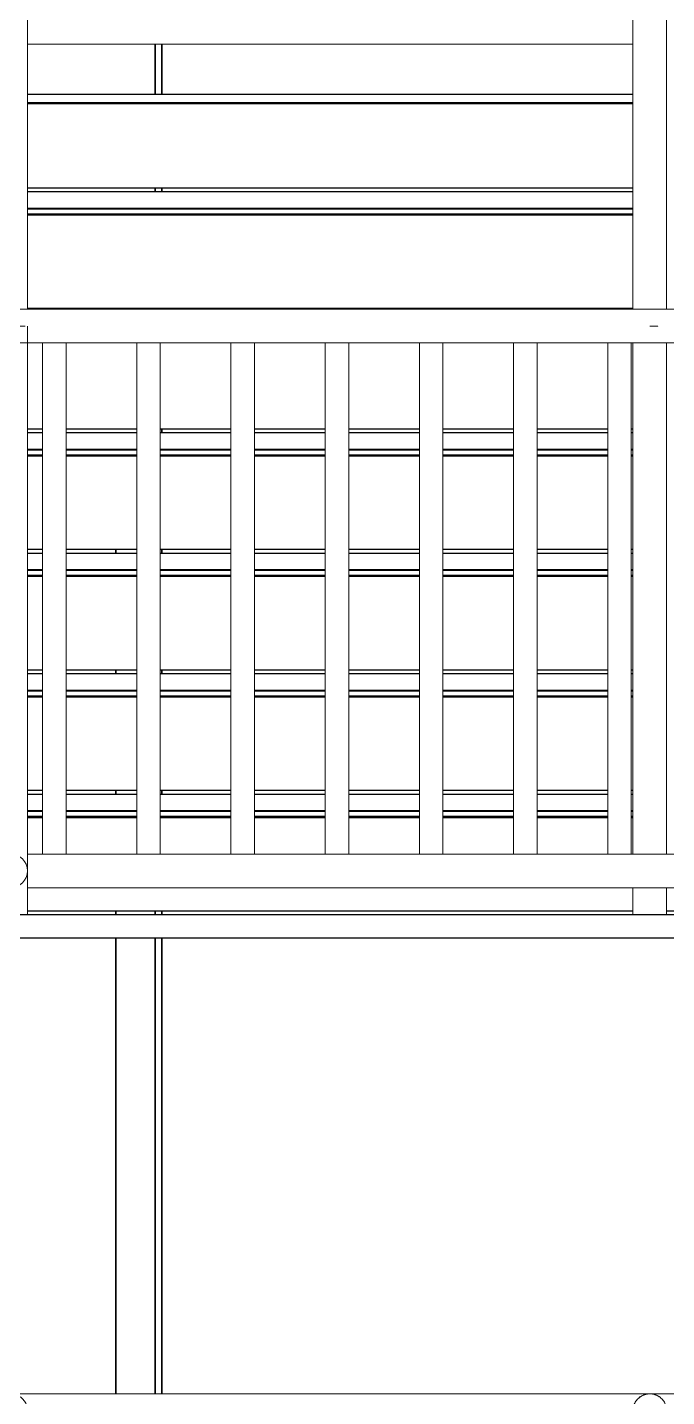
# Model space of a CAD drawing. Header units: millimetres. Extents: x -187664 to 435448, y -313239 to 299894.
# Drawn here: x 6249 to 7199, y -299043 to -297007 of the extents above; entities that cross this region are included whole.
import ezdxf

# ---------------------------------------------------------------- set-up
doc = ezdxf.new("R2010")
doc.units = ezdxf.units.MM
for name, color, linetype, lineweight in [('A-FLOR-E', 7, 'Continuous', 35), ('A-FLOR-HRAL', 7, 'Continuous', 25), ('E-LITE-EQPM', 7, 'Continuous', 35), ('I-WALL-E', 7, 'Continuous', 35), ('S-STRS-E', 7, 'Continuous', 25), ('WALL-E', 7, 'Continuous', 35)]:
    doc.layers.add(name, color=color, linetype=linetype, lineweight=lineweight)

# ---------------------------------------------------------------- blocks, each defined once
blk = doc.blocks.new('Railing - Post_50mm-18334296-2140-01 ENTRANCE 1 ELEVATION 2')
at = {"layer": 'A-FLOR-HRAL', "color": 7, "lineweight": 9}
for p, q in [((-17522, 113792.4), (-17522, 113638.3)), ((-17472, 113638.3), (-17472, 113792.4)), ((-17472, 112738.3), (-17522, 112738.3)), ((-17522, 112738.3), (-17472, 112738.3))]:
    blk.add_line(p, q, dxfattribs=at)
blk = doc.blocks.new('Railing - Post_50mm-14343219-2140-01 ENTRANCE 1 ELEVATION 2')
at = {"layer": 'A-FLOR-HRAL', "color": 7, "lineweight": 9}
for p, q in [((-17497, 113613.3), (-17497, 113613.3)), ((-17497, 113613.3), (-17485.3, 113613.3)), ((-17485.3, 113613.3), (-17497, 113613.3)), ((-17484.5, 113613.3), (-17484.5, 113613.3)), ((-17522, 113588.3), (-17522, 112828.3)), ((-17472, 112828.3), (-17472, 113588.3)), ((-17522, 112778.3), (-17522, 112738.3)), ((-17472, 112738.3), (-17472, 112778.3)), ((-17497, 112738.3), (-17497, 112738.3)), ((-17497, 112738.3), (-17497, 112738.3))]:
    blk.add_line(p, q, dxfattribs=at)
blk = doc.blocks.new('Railing - Post_50mm-18334294-2140-01 ENTRANCE 1 ELEVATION 2')
at = {"layer": 'A-FLOR-HRAL', "color": 7, "lineweight": 9}
for p, q in [((-17522, 114851.5), (-17522, 113813.3)), ((-17472, 113813.3), (-17472, 114851.5))]:
    blk.add_line(p, q, dxfattribs=at)
blk = doc.blocks.new('Railing - Railing-8634568-2140-01 ENTRANCE 1 ELEVATION 2')
at = {"layer": 'A-FLOR-HRAL', "color": 7, "lineweight": 9}
for p, q in [((-17522, 114052.8), (-17522, 113638.3)), ((-17472, 113638.3), (-17472, 114052.8))]:
    blk.add_line(p, q, dxfattribs=at)
at = {"color": 7}
for name in ['Railing - Post_50mm-18334294-2140-01 ENTRANCE 1 ELEVATION 2', 'Railing - Post_50mm-18334296-2140-01 ENTRANCE 1 ELEVATION 2', 'Railing - Post_50mm-14343219-2140-01 ENTRANCE 1 ELEVATION 2']:
    blk.add_blockref(name, (0, 0), dxfattribs=at)
blk = doc.blocks.new('Top Rail Type - Top Rail_Internal_-8634572-2140-01 ENTRANCE 1 ELEVATION 2')
at = {"layer": 'A-FLOR-HRAL', "color": 7, "lineweight": 9}
for p, q in [((-17522, 114867.5), (-17522, 113796.4)), ((-17522, 113796.4), (-17522, 113638.3)), ((-17272, 112025.7), (-17497, 112025.7))]:
    blk.add_line(p, q, dxfattribs=at)
for points, knots in [([(-17472, 112000.7), (-17472, 112002.8), (-17472.6, 112007.2), (-17475.1, 112013.3), (-17479.1, 112018.5), (-17484.4, 112022.6), (-17490.5, 112025.1), (-17499.2, 112026.2), (-17507.9, 112023.9), (-17514.9, 112018.5), (-17518.9, 112013.3), (-17521.4, 112007.2), (-17522, 112002.8), (-17522, 112000.7)], [0, 0, 0, 0, 0.083333, 0.166667, 0.25, 0.333333, 0.416667, 0.5, 0.666667, 0.75, 0.833333, 0.916667, 1, 1, 1, 1]), ([(-17514.7, 112018.3), (-17513.9, 112019.1), (-17512.7, 112020.2), (-17510.9, 112021.5), (-17509.5, 112022.3), (-17508.1, 112023.1), (-17506.6, 112023.8), (-17505.1, 112024.3), (-17503.5, 112024.8), (-17501.9, 112025.2), (-17500.3, 112025.5), (-17498.7, 112025.6), (-17497, 112025.7), (-17495.4, 112025.6), (-17493.8, 112025.5), (-17492.1, 112025.2), (-17490.5, 112024.8), (-17489, 112024.3), (-17487.4, 112023.8), (-17486, 112023.1), (-17484.5, 112022.3), (-17483.1, 112021.5), (-17481.3, 112020.2), (-17480.1, 112019.1), (-17479.3, 112018.3)], [-0.75, -0.75, -0.75, -0.75, -0.7083333, -0.6875, -0.6666667, -0.6458333, -0.625, -0.6041667, -0.5833333, -0.5625, -0.5416667, -0.5208333, -0.5, -0.4791667, -0.4583333, -0.4375, -0.4166667, -0.3958333, -0.375, -0.3541667, -0.3333333, -0.3125, -0.2916667, -0.25, -0.25, -0.25, -0.25])]:
    blk.add_open_spline(points, degree=3, knots=knots, dxfattribs=at)
blk = doc.blocks.new('Railing - Post_50mm-V472-2140-01 ENTRANCE 1 ELEVATION 2')
at = {"layer": 'A-FLOR-HRAL', "color": 7, "lineweight": 9}
for p, q in [((-17522, 114820.1), (-17522, 113957.5)), ((-17472, 113957.5), (-17472, 114820.1))]:
    blk.add_line(p, q, dxfattribs=at)
blk = doc.blocks.new('Railing - Railing-8671152-2140-01 ENTRANCE 1 ELEVATION 2')
at = {"color": 7}
blk.add_blockref('Railing - Post_50mm-V472-2140-01 ENTRANCE 1 ELEVATION 2', (0, 0), dxfattribs=at)
blk.add_blockref('Railing - Post_50mm-V472-2140-01 ENTRANCE 1 ELEVATION 2', (0, 0), dxfattribs=at)
blk = doc.blocks.new('Top Rail Type - Top Rail_Internal_-14945782-2140-01 ENTRANCE 1 ELEVATION 2')
at = {"layer": 'A-FLOR-HRAL', "color": 7, "lineweight": 9}
blk.add_line((-17497, 112025.7), (-18447, 112025.7), dxfattribs=at)
blk.add_open_spline([(-18422, 112000.7), (-18422, 112002.8), (-18422.6, 112007.2), (-18425.1, 112013.3), (-18429.1, 112018.5), (-18434.4, 112022.6), (-18440.5, 112025.1), (-18449.2, 112026.2), (-18457.9, 112023.9), (-18464.9, 112018.5), (-18468.9, 112013.3), (-18471.4, 112007.2), (-18472, 112002.8), (-18472, 112000.7)], degree=3, knots=[0, 0, 0, 0, 0.083333, 0.166667, 0.25, 0.333333, 0.416667, 0.5, 0.666667, 0.75, 0.833333, 0.916667, 1, 1, 1, 1], dxfattribs=at)
blk = doc.blocks.new('Railing - 35mm-V465-2140-01 ENTRANCE 1 ELEVATION 2')
at = {"layer": 'A-FLOR-HRAL', "color": 7, "lineweight": 9}
for p, q in [((-17374.5, 111975.7), (-17374.5, 111215.7)), ((-17357, 111975.7), (-17374.5, 111975.7)), ((-17339.5, 111975.7), (-17357, 111975.7)), ((-17339.5, 111215.7), (-17339.5, 111975.7)), ((-17374.5, 111215.7), (-17357, 111215.7)), ((-17357, 111215.7), (-17339.5, 111215.7))]:
    blk.add_line(p, q, dxfattribs=at)
blk = doc.blocks.new('Railing - Post_50mm-V554-2140-01 ENTRANCE 1 ELEVATION 2')
at = {"layer": 'A-FLOR-HRAL', "color": 7, "lineweight": 9}
for p, q in [((-18472, 113813.3), (-18472, 114867.5)), ((-18422, 114867.5), (-18422, 113813.3))]:
    blk.add_line(p, q, dxfattribs=at)
blk = doc.blocks.new('Railing - Post_50mm-V538-2140-01 ENTRANCE 1 ELEVATION 2')
at = {"layer": 'A-FLOR-HRAL', "color": 7, "lineweight": 9}
for p, q in [((-18472, 107162.8), (-18472, 107342)), ((-18422, 107342), (-18422, 107187.8)), ((-18472, 106287.8), (-18422, 106287.8)), ((-18422, 106287.8), (-18472, 106287.8))]:
    blk.add_line(p, q, dxfattribs=at)
blk = doc.blocks.new('Railing - Post_50mm-V539-2140-01 ENTRANCE 1 ELEVATION 2')
at = {"layer": 'A-FLOR-HRAL', "color": 7, "lineweight": 9}
for p, q in [((-18472, 106287.8), (-18472, 107162.8)), ((-18447, 107162.8), (-18447, 107162.8)), ((-18447, 107162.8), (-18425.5, 107162.8)), ((-18425.5, 107162.8), (-18447, 107162.8)), ((-18425.4, 107162.8), (-18425.4, 107162.8)), ((-18422, 107162.8), (-18422, 106287.8)), ((-18447, 106287.8), (-18447, 106287.8)), ((-18447, 106287.8), (-18447, 106287.8))]:
    blk.add_line(p, q, dxfattribs=at)
blk = doc.blocks.new('Railing - Railing-14946120-2140-01 ENTRANCE 1 ELEVATION 2')
at = {"layer": 'A-FLOR-HRAL', "color": 7, "lineweight": 9}
for p, q in [((-18422, 113638.3), (-18422, 114052.8)), ((-18422, 114032.5), (-17522, 114032.5)), ((-16422, 112828.3), (-18422, 112828.3)), ((-18422, 112803.3), (-18422, 112828.3)), ((-18422, 112778.3), (-18422, 112803.3)), ((-18422, 112778.3), (-16422, 112778.3))]:
    blk.add_line(p, q, dxfattribs=at)
for start, end in [(0, 180), (180, 0)]:
    blk.add_arc((-18447, 112803.3), 25, start, end, dxfattribs=at)
at = {"color": 7}
for name, p in [('Railing - Post_50mm-V554-2140-01 ENTRANCE 1 ELEVATION 2', (0, 0)), ('Railing - Post_50mm-V538-2140-01 ENTRANCE 1 ELEVATION 2', (0, 6450.4)), ('Railing - Post_50mm-V539-2140-01 ENTRANCE 1 ELEVATION 2', (0, 6450.4))]:
    blk.add_blockref(name, p, dxfattribs=at)
at = {"color": 7, "extrusion": (0, 0, -1), "zscale": -1}
for p in [(35739, 1612.6), (35599, 1612.6), (35459, 1612.6), (35319, 1612.6), (35179, 1612.6), (35039, 1612.6), (34899, 1612.6)]:
    blk.add_blockref('Railing - 35mm-V465-2140-01 ENTRANCE 1 ELEVATION 2', p, dxfattribs=at)
blk = doc.blocks.new('Top Rail Type - Top Rail_Internal_-14946124-2140-01 ENTRANCE 1 ELEVATION 2')
at = {"layer": 'A-FLOR-HRAL', "color": 7, "lineweight": 9}
for p, q in [((-18422, 113796.4), (-18422, 114867.5)), ((-18422, 113638.3), (-18422, 113796.4)), ((-16422, 113638.3), (-18447, 113638.3)), ((-18447, 113588.3), (-16422, 113588.3))]:
    blk.add_line(p, q, dxfattribs=at)
blk = doc.blocks.new('ACM_L14 - LED Street Light Luminaire with Wide Light - PRA4-CB-8-V575-2140-01 ENTRANCE 1 ELEVATION 2')
at = {"layer": 'E-LITE-EQPM', "color": 7}
for p, q in [((-18290.8, 113281.5), (-18290.8, 113275.8)), ((-18290.8, 113102.4), (-18290.8, 113096.6)), ((-18290.8, 112923.2), (-18290.8, 112917.4)), ((-18290.8, 112744), (-18290.8, 112738.3)), ((-18290.8, 112703.3), (-18290.8, 112025.7))]:
    blk.add_line(p, q, dxfattribs=at)

msp = doc.modelspace()

# ---------------------------------------------------------------- linework, layer by layer
at = {"layer": 'A-FLOR-E', "color": 7}
for p, q in [((6249.152, -297119.59), (7149.152, -297119.59)), ((7149.152, -297120.59), (6249.152, -297120.59))]:
    msp.add_line(p, q, dxfattribs=at)
at = {"layer": 'I-WALL-E', "color": 7}
for p, q in [((6449.152, -297032.198), (6449.152, -297107.198)), ((6449.152, -297107.198), (6449.152, -297032.198)), ((6449.152, -297245.638), (6449.152, -297251.377)), ((6449.152, -297251.377), (6449.152, -297245.638)), ((6449.152, -297424.817), (6449.152, -297426.544)), ((6449.152, -297426.544), (6449.152, -297424.817)), ((6449.152, -297603.996), (6449.152, -297609.735)), ((6449.152, -297609.735), (6449.152, -297603.996)), ((6449.152, -297783.175), (6449.152, -297788.913)), ((6449.152, -297788.913), (6449.152, -297783.175)), ((6449.152, -297962.353), (6449.152, -297968.092)), ((6449.152, -297968.092), (6449.152, -297962.353)), ((6449.152, -298141.532), (6449.152, -298147.271)), ((6449.152, -298147.271), (6449.152, -298141.532)), ((6449.152, -298320.711), (6449.152, -298326.45)), ((6449.152, -298326.45), (6449.152, -298320.711)), ((6449.152, -298361.45), (6449.152, -299039.058)), ((6449.152, -299039.058), (6449.152, -298361.45))]:
    msp.add_line(p, q, dxfattribs=at)
at = {"layer": 'S-STRS-E', "color": 7}
for p, q in [((7149.152, -297107.198), (6249.152, -297107.198)), ((6249.152, -297245.638), (7149.152, -297245.638)), ((6249.152, -297251.377), (7149.152, -297251.377)), ((6249.152, -297251.377), (7149.152, -297251.377)), ((6249.152, -297251.377), (7149.152, -297251.377)), ((6249.152, -297251.377), (7149.152, -297251.377)), ((6249.152, -297251.377), (7149.152, -297251.377)), ((6249.152, -297251.377), (7149.152, -297251.377)), ((6249.152, -297251.377), (7149.152, -297251.377)), ((7149.152, -297276.377), (6249.152, -297276.377)), ((6249.152, -297276.877), (7149.152, -297276.877)), ((6249.152, -297276.877), (7149.152, -297276.877)), ((6249.152, -297284.377), (7149.152, -297284.377)), ((7149.152, -297286.377), (6249.152, -297286.377)), ((7149.152, -297286.377), (6249.152, -297286.377)), ((6249.152, -297424.817), (7149.152, -297424.817)), ((6249.152, -297603.996), (6271.652, -297603.996)), ((6249.152, -297609.735), (6271.652, -297609.735)), ((6249.152, -297609.735), (6271.652, -297609.735)), ((6249.152, -297609.735), (6271.652, -297609.735)), ((6249.152, -297609.735), (6271.652, -297609.735)), ((6249.152, -297609.735), (6271.652, -297609.735)), ((6249.152, -297609.735), (6271.652, -297609.735)), ((6249.152, -297609.735), (6271.652, -297609.735)), ((6306.447, -297609.735), (6411.652, -297609.735)), ((6306.447, -297609.735), (6411.652, -297609.735)), ((6306.447, -297609.735), (6411.652, -297609.735)), ((6306.447, -297609.735), (6411.652, -297609.735)), ((6306.447, -297609.735), (6411.652, -297609.735)), ((6306.447, -297609.735), (6411.652, -297609.735)), ((6306.447, -297609.735), (6411.652, -297609.735)), ((6306.456, -297603.996), (6411.652, -297603.996)), ((6446.447, -297609.735), (6551.652, -297609.735)), ((6446.447, -297609.735), (6551.652, -297609.735)), ((6446.447, -297609.735), (6551.652, -297609.735)), ((6446.447, -297609.735), (6551.652, -297609.735)), ((6446.447, -297609.735), (6551.652, -297609.735)), ((6446.447, -297609.735), (6551.652, -297609.735)), ((6446.447, -297609.735), (6551.652, -297609.735)), ((6446.456, -297603.996), (6551.652, -297603.996)), ((6586.447, -297609.735), (6691.652, -297609.735)), ((6586.447, -297609.735), (6691.652, -297609.735)), ((6586.447, -297609.735), (6691.652, -297609.735)), ((6586.447, -297609.735), (6691.652, -297609.735)), ((6586.447, -297609.735), (6691.652, -297609.735)), ((6586.447, -297609.735), (6691.652, -297609.735)), ((6586.447, -297609.735), (6691.652, -297609.735)), ((6586.456, -297603.996), (6691.652, -297603.996)), ((6726.447, -297609.735), (6831.652, -297609.735)), ((6726.447, -297609.735), (6831.652, -297609.735)), ((6726.447, -297609.735), (6831.652, -297609.735)), ((6726.447, -297609.735), (6831.652, -297609.735)), ((6726.447, -297609.735), (6831.652, -297609.735)), ((6726.447, -297609.735), (6831.652, -297609.735)), ((6726.447, -297609.735), (6831.652, -297609.735)), ((6726.456, -297603.996), (6831.652, -297603.996)), ((6866.447, -297609.735), (6971.652, -297609.735)), ((6866.447, -297609.735), (6971.652, -297609.735)), ((6866.447, -297609.735), (6971.652, -297609.735)), ((6866.447, -297609.735), (6971.652, -297609.735)), ((6866.447, -297609.735), (6971.652, -297609.735)), ((6866.447, -297609.735), (6971.652, -297609.735)), ((6866.447, -297609.735), (6971.652, -297609.735)), ((6866.456, -297603.996), (6971.652, -297603.996)), ((7006.447, -297609.735), (7111.652, -297609.735)), ((7006.447, -297609.735), (7111.652, -297609.735)), ((7006.447, -297609.735), (7111.652, -297609.735)), ((7006.447, -297609.735), (7111.652, -297609.735)), ((7006.447, -297609.735), (7111.652, -297609.735)), ((7006.447, -297609.735), (7111.652, -297609.735)), ((7006.447, -297609.735), (7111.652, -297609.735)), ((7006.456, -297603.996), (7111.652, -297603.996)), ((7146.447, -297609.735), (7149.152, -297609.735)), ((7146.447, -297609.735), (7149.152, -297609.735)), ((7146.447, -297609.735), (7149.152, -297609.735)), ((7146.447, -297609.735), (7149.152, -297609.735)), ((7146.447, -297609.735), (7149.152, -297609.735)), ((7146.447, -297609.735), (7149.152, -297609.735)), ((7146.447, -297609.735), (7149.152, -297609.735)), ((7146.456, -297603.996), (7149.152, -297603.996)), ((6271.652, -297634.735), (6249.152, -297634.735)), ((6249.152, -297635.235), (6271.652, -297635.235)), ((6249.152, -297635.235), (6271.652, -297635.235)), ((6249.152, -297642.735), (6271.652, -297642.735)), ((6271.652, -297644.735), (6249.152, -297644.735)), ((6271.652, -297644.735), (6249.152, -297644.735)), ((6411.652, -297634.735), (6306.652, -297634.735)), ((6306.652, -297635.235), (6411.652, -297635.235)), ((6306.652, -297635.235), (6411.652, -297635.235)), ((6306.652, -297642.735), (6411.652, -297642.735)), ((6411.652, -297644.735), (6306.652, -297644.735)), ((6411.652, -297644.735), (6306.652, -297644.735)), ((6551.652, -297634.735), (6446.652, -297634.735)), ((6446.652, -297635.235), (6551.652, -297635.235)), ((6446.652, -297635.235), (6551.652, -297635.235)), ((6446.652, -297642.735), (6551.652, -297642.735)), ((6551.652, -297644.735), (6446.652, -297644.735)), ((6551.652, -297644.735), (6446.652, -297644.735)), ((6691.652, -297634.735), (6586.652, -297634.735)), ((6586.652, -297635.235), (6691.652, -297635.235)), ((6586.652, -297635.235), (6691.652, -297635.235)), ((6586.652, -297642.735), (6691.652, -297642.735)), ((6691.652, -297644.735), (6586.652, -297644.735)), ((6691.652, -297644.735), (6586.652, -297644.735)), ((6831.652, -297634.735), (6726.652, -297634.735)), ((6726.652, -297635.235), (6831.652, -297635.235)), ((6726.652, -297635.235), (6831.652, -297635.235)), ((6726.652, -297642.735), (6831.652, -297642.735)), ((6831.652, -297644.735), (6726.652, -297644.735)), ((6831.652, -297644.735), (6726.652, -297644.735)), ((6971.652, -297634.735), (6866.652, -297634.735)), ((6866.652, -297635.235), (6971.652, -297635.235)), ((6866.652, -297635.235), (6971.652, -297635.235)), ((6866.652, -297642.735), (6971.652, -297642.735)), ((6971.652, -297644.735), (6866.652, -297644.735)), ((6971.652, -297644.735), (6866.652, -297644.735)), ((7111.652, -297634.735), (7006.652, -297634.735)), ((7006.652, -297635.235), (7111.652, -297635.235)), ((7006.652, -297635.235), (7111.652, -297635.235)), ((7006.652, -297642.735), (7111.652, -297642.735)), ((7111.652, -297644.735), (7006.652, -297644.735)), ((7111.652, -297644.735), (7006.652, -297644.735)), ((7149.152, -297634.735), (7146.652, -297634.735)), ((7146.652, -297635.235), (7149.152, -297635.235)), ((7146.652, -297635.235), (7149.152, -297635.235)), ((7146.652, -297642.735), (7149.152, -297642.735)), ((7149.152, -297644.735), (7146.652, -297644.735)), ((7149.152, -297644.735), (7146.652, -297644.735)), ((6249.152, -297783.175), (6271.652, -297783.175)), ((6249.152, -297788.913), (6271.652, -297788.913)), ((6249.152, -297788.913), (6271.652, -297788.913)), ((6249.152, -297788.913), (6271.652, -297788.913)), ((6249.152, -297788.913), (6271.652, -297788.913)), ((6249.152, -297788.913), (6271.652, -297788.913)), ((6249.152, -297788.913), (6271.652, -297788.913)), ((6249.152, -297788.913), (6271.652, -297788.913)), ((6306.652, -297783.175), (6411.652, -297783.175)), ((6306.652, -297788.913), (6411.652, -297788.913)), ((6306.652, -297788.913), (6411.652, -297788.913)), ((6306.652, -297788.913), (6411.652, -297788.913)), ((6306.652, -297788.913), (6411.652, -297788.913)), ((6306.652, -297788.913), (6411.652, -297788.913)), ((6306.652, -297788.913), (6411.652, -297788.913)), ((6306.652, -297788.913), (6411.652, -297788.913)), ((6446.652, -297783.175), (6551.652, -297783.175)), ((6446.652, -297788.913), (6551.652, -297788.913)), ((6446.652, -297788.913), (6551.652, -297788.913)), ((6446.652, -297788.913), (6551.652, -297788.913)), ((6446.652, -297788.913), (6551.652, -297788.913)), ((6446.652, -297788.913), (6551.652, -297788.913)), ((6446.652, -297788.913), (6551.652, -297788.913)), ((6446.652, -297788.913), (6551.652, -297788.913)), ((6586.652, -297783.175), (6691.652, -297783.175)), ((6586.652, -297788.913), (6691.652, -297788.913)), ((6586.652, -297788.913), (6691.652, -297788.913)), ((6586.652, -297788.913), (6691.652, -297788.913)), ((6586.652, -297788.913), (6691.652, -297788.913)), ((6586.652, -297788.913), (6691.652, -297788.913)), ((6586.652, -297788.913), (6691.652, -297788.913)), ((6586.652, -297788.913), (6691.652, -297788.913)), ((6726.652, -297783.175), (6831.652, -297783.175)), ((6726.652, -297788.913), (6831.652, -297788.913)), ((6726.652, -297788.913), (6831.652, -297788.913)), ((6726.652, -297788.913), (6831.652, -297788.913)), ((6726.652, -297788.913), (6831.652, -297788.913)), ((6726.652, -297788.913), (6831.652, -297788.913)), ((6726.652, -297788.913), (6831.652, -297788.913)), ((6726.652, -297788.913), (6831.652, -297788.913)), ((6866.652, -297783.175), (6971.652, -297783.175)), ((6866.652, -297788.913), (6971.652, -297788.913)), ((6866.652, -297788.913), (6971.652, -297788.913)), ((6866.652, -297788.913), (6971.652, -297788.913)), ((6866.652, -297788.913), (6971.652, -297788.913)), ((6866.652, -297788.913), (6971.652, -297788.913)), ((6866.652, -297788.913), (6971.652, -297788.913)), ((6866.652, -297788.913), (6971.652, -297788.913)), ((7006.652, -297783.175), (7111.652, -297783.175)), ((7006.652, -297788.913), (7111.652, -297788.913)), ((7006.652, -297788.913), (7111.652, -297788.913)), ((7006.652, -297788.913), (7111.652, -297788.913)), ((7006.652, -297788.913), (7111.652, -297788.913)), ((7006.652, -297788.913), (7111.652, -297788.913)), ((7006.652, -297788.913), (7111.652, -297788.913)), ((7006.652, -297788.913), (7111.652, -297788.913)), ((7146.652, -297783.175), (7149.152, -297783.175)), ((7146.652, -297788.913), (7149.152, -297788.913)), ((7146.652, -297788.913), (7149.152, -297788.913)), ((7146.652, -297788.913), (7149.152, -297788.913)), ((7146.652, -297788.913), (7149.152, -297788.913)), ((7146.652, -297788.913), (7149.152, -297788.913)), ((7146.652, -297788.913), (7149.152, -297788.913)), ((7146.652, -297788.913), (7149.152, -297788.913)), ((6271.652, -297813.913), (6249.152, -297813.913)), ((6249.152, -297814.413), (6271.652, -297814.413)), ((6249.152, -297814.413), (6271.652, -297814.413)), ((6411.652, -297813.913), (6306.652, -297813.913)), ((6306.652, -297814.413), (6411.652, -297814.413)), ((6306.652, -297814.413), (6411.652, -297814.413)), ((6551.652, -297813.913), (6446.652, -297813.913)), ((6446.652, -297814.413), (6551.652, -297814.413)), ((6446.652, -297814.413), (6551.652, -297814.413)), ((6691.652, -297813.913), (6586.652, -297813.913)), ((6586.652, -297814.413), (6691.652, -297814.413)), ((6586.652, -297814.413), (6691.652, -297814.413)), ((6831.652, -297813.913), (6726.652, -297813.913)), ((6726.652, -297814.413), (6831.652, -297814.413)), ((6726.652, -297814.413), (6831.652, -297814.413)), ((6971.652, -297813.913), (6866.652, -297813.913)), ((6866.652, -297814.413), (6971.652, -297814.413)), ((6866.652, -297814.413), (6971.652, -297814.413)), ((7111.652, -297813.913), (7006.652, -297813.913)), ((7006.652, -297814.413), (7111.652, -297814.413)), ((7006.652, -297814.413), (7111.652, -297814.413)), ((7149.152, -297813.913), (7146.652, -297813.913)), ((7146.652, -297814.413), (7149.152, -297814.413)), ((7146.652, -297814.413), (7149.152, -297814.413)), ((6249.152, -297821.913), (6271.652, -297821.913)), ((6271.652, -297823.913), (6249.152, -297823.913)), ((6271.652, -297823.913), (6249.152, -297823.913)), ((6306.652, -297821.913), (6411.652, -297821.913)), ((6411.652, -297823.913), (6306.652, -297823.913)), ((6411.652, -297823.913), (6306.652, -297823.913)), ((6446.652, -297821.913), (6551.652, -297821.913)), ((6551.652, -297823.913), (6446.652, -297823.913)), ((6551.652, -297823.913), (6446.652, -297823.913)), ((6586.652, -297821.913), (6691.652, -297821.913)), ((6691.652, -297823.913), (6586.652, -297823.913)), ((6691.652, -297823.913), (6586.652, -297823.913)), ((6726.652, -297821.913), (6831.652, -297821.913)), ((6831.652, -297823.913), (6726.652, -297823.913)), ((6831.652, -297823.913), (6726.652, -297823.913)), ((6866.652, -297821.913), (6971.652, -297821.913)), ((6971.652, -297823.913), (6866.652, -297823.913)), ((6971.652, -297823.913), (6866.652, -297823.913)), ((7006.652, -297821.913), (7111.652, -297821.913)), ((7111.652, -297823.913), (7006.652, -297823.913)), ((7111.652, -297823.913), (7006.652, -297823.913)), ((7146.652, -297821.913), (7149.152, -297821.913)), ((7149.152, -297823.913), (7146.652, -297823.913)), ((7149.152, -297823.913), (7146.652, -297823.913)), ((6249.152, -297962.353), (6271.652, -297962.353)), ((6249.152, -297968.092), (6271.652, -297968.092)), ((6249.152, -297968.092), (6271.652, -297968.092)), ((6249.152, -297968.092), (6271.652, -297968.092)), ((6249.152, -297968.092), (6271.652, -297968.092)), ((6249.152, -297968.092), (6271.652, -297968.092)), ((6249.152, -297968.092), (6271.652, -297968.092)), ((6249.152, -297968.092), (6271.652, -297968.092)), ((6306.652, -297962.353), (6411.652, -297962.353)), ((6306.652, -297968.092), (6411.652, -297968.092)), ((6306.652, -297968.092), (6411.652, -297968.092)), ((6306.652, -297968.092), (6411.652, -297968.092)), ((6306.652, -297968.092), (6411.652, -297968.092)), ((6306.652, -297968.092), (6411.652, -297968.092)), ((6306.652, -297968.092), (6411.652, -297968.092)), ((6306.652, -297968.092), (6411.652, -297968.092)), ((6446.652, -297962.353), (6551.652, -297962.353)), ((6446.652, -297968.092), (6551.652, -297968.092)), ((6446.652, -297968.092), (6551.652, -297968.092)), ((6446.652, -297968.092), (6551.652, -297968.092)), ((6446.652, -297968.092), (6551.652, -297968.092)), ((6446.652, -297968.092), (6551.652, -297968.092)), ((6446.652, -297968.092), (6551.652, -297968.092)), ((6446.652, -297968.092), (6551.652, -297968.092)), ((6586.652, -297962.353), (6691.652, -297962.353)), ((6586.652, -297968.092), (6691.652, -297968.092)), ((6586.652, -297968.092), (6691.652, -297968.092)), ((6586.652, -297968.092), (6691.652, -297968.092)), ((6586.652, -297968.092), (6691.652, -297968.092)), ((6586.652, -297968.092), (6691.652, -297968.092)), ((6586.652, -297968.092), (6691.652, -297968.092)), ((6586.652, -297968.092), (6691.652, -297968.092)), ((6726.652, -297962.353), (6831.652, -297962.353)), ((6726.652, -297968.092), (6831.652, -297968.092)), ((6726.652, -297968.092), (6831.652, -297968.092)), ((6726.652, -297968.092), (6831.652, -297968.092)), ((6726.652, -297968.092), (6831.652, -297968.092)), ((6726.652, -297968.092), (6831.652, -297968.092)), ((6726.652, -297968.092), (6831.652, -297968.092)), ((6726.652, -297968.092), (6831.652, -297968.092)), ((6866.652, -297962.353), (6971.652, -297962.353)), ((6866.652, -297968.092), (6971.652, -297968.092)), ((6866.652, -297968.092), (6971.652, -297968.092)), ((6866.652, -297968.092), (6971.652, -297968.092)), ((6866.652, -297968.092), (6971.652, -297968.092)), ((6866.652, -297968.092), (6971.652, -297968.092)), ((6866.652, -297968.092), (6971.652, -297968.092)), ((6866.652, -297968.092), (6971.652, -297968.092)), ((7006.652, -297962.353), (7111.652, -297962.353)), ((7006.652, -297968.092), (7111.652, -297968.092)), ((7006.652, -297968.092), (7111.652, -297968.092)), ((7006.652, -297968.092), (7111.652, -297968.092)), ((7006.652, -297968.092), (7111.652, -297968.092)), ((7006.652, -297968.092), (7111.652, -297968.092)), ((7006.652, -297968.092), (7111.652, -297968.092)), ((7006.652, -297968.092), (7111.652, -297968.092)), ((7146.652, -297962.353), (7149.152, -297962.353)), ((7146.652, -297968.092), (7149.152, -297968.092)), ((7146.652, -297968.092), (7149.152, -297968.092)), ((7146.652, -297968.092), (7149.152, -297968.092)), ((7146.652, -297968.092), (7149.152, -297968.092)), ((7146.652, -297968.092), (7149.152, -297968.092)), ((7146.652, -297968.092), (7149.152, -297968.092)), ((7146.652, -297968.092), (7149.152, -297968.092)), ((6271.652, -297993.092), (6249.152, -297993.092)), ((6249.152, -297993.592), (6271.652, -297993.592)), ((6249.152, -297993.592), (6271.652, -297993.592)), ((6411.652, -297993.092), (6306.652, -297993.092)), ((6306.652, -297993.592), (6411.652, -297993.592)), ((6306.652, -297993.592), (6411.652, -297993.592)), ((6551.652, -297993.092), (6446.652, -297993.092)), ((6446.652, -297993.592), (6551.652, -297993.592)), ((6446.652, -297993.592), (6551.652, -297993.592)), ((6691.652, -297993.092), (6586.652, -297993.092)), ((6586.652, -297993.592), (6691.652, -297993.592)), ((6586.652, -297993.592), (6691.652, -297993.592)), ((6831.652, -297993.092), (6726.652, -297993.092)), ((6726.652, -297993.592), (6831.652, -297993.592)), ((6726.652, -297993.592), (6831.652, -297993.592)), ((6971.652, -297993.092), (6866.652, -297993.092)), ((6866.652, -297993.592), (6971.652, -297993.592)), ((6866.652, -297993.592), (6971.652, -297993.592)), ((7111.652, -297993.092), (7006.652, -297993.092)), ((7006.652, -297993.592), (7111.652, -297993.592)), ((7006.652, -297993.592), (7111.652, -297993.592)), ((7149.152, -297993.092), (7146.652, -297993.092)), ((7146.652, -297993.592), (7149.152, -297993.592)), ((7146.652, -297993.592), (7149.152, -297993.592)), ((6249.152, -298001.092), (6271.652, -298001.092)), ((6271.652, -298003.092), (6249.152, -298003.092)), ((6271.652, -298003.092), (6249.152, -298003.092)), ((6306.652, -298001.092), (6411.652, -298001.092)), ((6411.652, -298003.092), (6306.652, -298003.092)), ((6411.652, -298003.092), (6306.652, -298003.092)), ((6446.652, -298001.092), (6551.652, -298001.092)), ((6551.652, -298003.092), (6446.652, -298003.092)), ((6551.652, -298003.092), (6446.652, -298003.092)), ((6586.652, -298001.092), (6691.652, -298001.092)), ((6691.652, -298003.092), (6586.652, -298003.092)), ((6691.652, -298003.092), (6586.652, -298003.092)), ((6726.652, -298001.092), (6831.652, -298001.092)), ((6831.652, -298003.092), (6726.652, -298003.092)), ((6831.652, -298003.092), (6726.652, -298003.092)), ((6866.652, -298001.092), (6971.652, -298001.092)), ((6971.652, -298003.092), (6866.652, -298003.092)), ((6971.652, -298003.092), (6866.652, -298003.092)), ((7006.652, -298001.092), (7111.652, -298001.092)), ((7111.652, -298003.092), (7006.652, -298003.092)), ((7111.652, -298003.092), (7006.652, -298003.092)), ((7146.652, -298001.092), (7149.152, -298001.092)), ((7149.152, -298003.092), (7146.652, -298003.092)), ((7149.152, -298003.092), (7146.652, -298003.092)), ((6249.152, -298141.532), (6271.799, -298141.532)), ((6249.152, -298147.271), (6271.79, -298147.271)), ((6249.152, -298147.271), (6271.79, -298147.271)), ((6249.152, -298147.271), (6271.79, -298147.271)), ((6249.152, -298147.271), (6271.79, -298147.271)), ((6249.152, -298147.271), (6271.79, -298147.271)), ((6249.152, -298147.271), (6271.79, -298147.271)), ((6249.152, -298147.271), (6271.79, -298147.271)), ((6306.652, -298141.532), (6411.799, -298141.532)), ((6306.652, -298147.271), (6411.79, -298147.271)), ((6306.652, -298147.271), (6411.79, -298147.271)), ((6306.652, -298147.271), (6411.79, -298147.271)), ((6306.652, -298147.271), (6411.79, -298147.271)), ((6306.652, -298147.271), (6411.79, -298147.271)), ((6306.652, -298147.271), (6411.79, -298147.271)), ((6306.652, -298147.271), (6411.79, -298147.271)), ((6446.652, -298141.532), (6551.799, -298141.532)), ((6446.652, -298147.271), (6551.79, -298147.271)), ((6446.652, -298147.271), (6551.79, -298147.271)), ((6446.652, -298147.271), (6551.79, -298147.271)), ((6446.652, -298147.271), (6551.79, -298147.271)), ((6446.652, -298147.271), (6551.79, -298147.271)), ((6446.652, -298147.271), (6551.79, -298147.271)), ((6446.652, -298147.271), (6551.79, -298147.271)), ((6586.652, -298141.532), (6691.799, -298141.532)), ((6586.652, -298147.271), (6691.79, -298147.271)), ((6586.652, -298147.271), (6691.79, -298147.271)), ((6586.652, -298147.271), (6691.79, -298147.271)), ((6586.652, -298147.271), (6691.79, -298147.271)), ((6586.652, -298147.271), (6691.79, -298147.271)), ((6586.652, -298147.271), (6691.79, -298147.271)), ((6586.652, -298147.271), (6691.79, -298147.271)), ((6726.652, -298141.532), (6831.799, -298141.532)), ((6726.652, -298147.271), (6831.79, -298147.271)), ((6726.652, -298147.271), (6831.79, -298147.271)), ((6726.652, -298147.271), (6831.79, -298147.271)), ((6726.652, -298147.271), (6831.79, -298147.271)), ((6726.652, -298147.271), (6831.79, -298147.271)), ((6726.652, -298147.271), (6831.79, -298147.271)), ((6726.652, -298147.271), (6831.79, -298147.271)), ((6866.652, -298141.532), (6971.799, -298141.532)), ((6866.652, -298147.271), (6971.79, -298147.271)), ((6866.652, -298147.271), (6971.79, -298147.271)), ((6866.652, -298147.271), (6971.79, -298147.271)), ((6866.652, -298147.271), (6971.79, -298147.271)), ((6866.652, -298147.271), (6971.79, -298147.271)), ((6866.652, -298147.271), (6971.79, -298147.271)), ((6866.652, -298147.271), (6971.79, -298147.271)), ((7006.652, -298141.532), (7111.799, -298141.532)), ((7006.652, -298147.271), (7111.79, -298147.271)), ((7006.652, -298147.271), (7111.79, -298147.271)), ((7006.652, -298147.271), (7111.79, -298147.271)), ((7006.652, -298147.271), (7111.79, -298147.271)), ((7006.652, -298147.271), (7111.79, -298147.271)), ((7006.652, -298147.271), (7111.79, -298147.271)), ((7006.652, -298147.271), (7111.79, -298147.271)), ((7146.652, -298141.532), (7149.152, -298141.532)), ((7146.652, -298147.271), (7149.152, -298147.271)), ((7146.652, -298147.271), (7149.152, -298147.271)), ((7146.652, -298147.271), (7149.152, -298147.271)), ((7146.652, -298147.271), (7149.152, -298147.271)), ((7146.652, -298147.271), (7149.152, -298147.271)), ((7146.652, -298147.271), (7149.152, -298147.271)), ((7146.652, -298147.271), (7149.152, -298147.271)), ((6271.751, -298172.271), (6249.152, -298172.271)), ((6249.152, -298172.771), (6271.751, -298172.771)), ((6249.152, -298172.771), (6271.751, -298172.771)), ((6249.152, -298180.271), (6271.739, -298180.271)), ((6411.751, -298172.271), (6306.652, -298172.271)), ((6306.652, -298172.771), (6411.751, -298172.771)), ((6306.652, -298172.771), (6411.751, -298172.771)), ((6306.652, -298180.271), (6411.739, -298180.271)), ((6551.751, -298172.271), (6446.652, -298172.271)), ((6446.652, -298172.771), (6551.751, -298172.771)), ((6446.652, -298172.771), (6551.751, -298172.771)), ((6446.652, -298180.271), (6551.739, -298180.271)), ((6691.751, -298172.271), (6586.652, -298172.271)), ((6586.652, -298172.771), (6691.751, -298172.771)), ((6586.652, -298172.771), (6691.751, -298172.771)), ((6586.652, -298180.271), (6691.739, -298180.271)), ((6831.751, -298172.271), (6726.652, -298172.271)), ((6726.652, -298172.771), (6831.751, -298172.771)), ((6726.652, -298172.771), (6831.751, -298172.771)), ((6726.652, -298180.271), (6831.739, -298180.271)), ((6971.751, -298172.271), (6866.652, -298172.271)), ((6866.652, -298172.771), (6971.751, -298172.771)), ((6866.652, -298172.771), (6971.751, -298172.771)), ((6866.652, -298180.271), (6971.739, -298180.271)), ((7111.751, -298172.271), (7006.652, -298172.271)), ((7006.652, -298172.771), (7111.751, -298172.771)), ((7006.652, -298172.771), (7111.751, -298172.771)), ((7006.652, -298180.271), (7111.739, -298180.271)), ((7149.152, -298172.271), (7146.652, -298172.271)), ((7146.652, -298172.771), (7149.152, -298172.771)), ((7146.652, -298172.771), (7149.152, -298172.771)), ((7146.652, -298180.271), (7149.152, -298180.271)), ((6271.736, -298182.271), (6249.152, -298182.271)), ((6249.152, -298182.271), (6271.736, -298182.271)), ((6411.736, -298182.271), (6306.652, -298182.271)), ((6306.652, -298182.271), (6411.736, -298182.271)), ((6551.736, -298182.271), (6446.652, -298182.271)), ((6446.652, -298182.271), (6551.736, -298182.271)), ((6691.736, -298182.271), (6586.652, -298182.271)), ((6586.652, -298182.271), (6691.736, -298182.271)), ((6831.736, -298182.271), (6726.652, -298182.271)), ((6726.652, -298182.271), (6831.736, -298182.271)), ((6971.736, -298182.271), (6866.652, -298182.271)), ((6866.652, -298182.271), (6971.736, -298182.271)), ((7111.736, -298182.271), (7006.652, -298182.271)), ((7006.652, -298182.271), (7111.736, -298182.271)), ((7149.152, -298182.271), (7146.652, -298182.271)), ((7146.652, -298182.271), (7149.152, -298182.271)), ((6249.152, -298320.711), (7149.152, -298320.711)), ((7199.144, -298320.711), (7249.152, -298320.711)), ((6149.152, -298326.45), (8449.152, -298326.45)), ((8449.152, -298361.45), (6149.152, -298361.45))]:
    msp.add_line(p, q, dxfattribs=at)
at = {"layer": 'WALL-E', "color": 7}
for p, q in [((6439.152, -297107.198), (6439.152, -297032.198)), ((6439.152, -297032.198), (6439.152, -297107.198)), ((6439.152, -297107.198), (6439.152, -297032.198)), ((6439.152, -297032.198), (6439.152, -297107.198)), ((6439.152, -297032.198), (6439.152, -297107.198)), ((6439.152, -297107.198), (6439.152, -297032.198)), ((6439.152, -297032.198), (6439.152, -297107.198)), ((6439.152, -297107.198), (6439.152, -297032.198)), ((6439.152, -297032.198), (6439.152, -297107.198)), ((6439.152, -297107.198), (6439.152, -297032.198)), ((6439.152, -297032.198), (6439.152, -297107.198)), ((6439.152, -297107.198), (6439.152, -297032.198)), ((6439.152, -297032.198), (6439.152, -297107.198)), ((6439.152, -297107.198), (6439.152, -297032.198)), ((6439.152, -297032.198), (6439.152, -297107.198)), ((6439.152, -297107.198), (6439.152, -297032.198)), ((6439.152, -297032.198), (6439.152, -297107.198)), ((6439.152, -297107.198), (6439.152, -297032.198)), ((6439.152, -297032.198), (6439.152, -297107.198)), ((6439.152, -297107.198), (6439.152, -297032.198)), ((6439.152, -297032.198), (6439.152, -297107.198)), ((6439.152, -297107.198), (6439.152, -297032.198)), ((6439.152, -297032.198), (6439.152, -297107.198)), ((6439.152, -297107.198), (6439.152, -297032.198)), ((6439.152, -297032.198), (6439.152, -297107.198)), ((6439.152, -297107.198), (6439.152, -297032.198)), ((6449.152, -297107.198), (6449.152, -297032.198)), ((6449.152, -297032.198), (6449.152, -297107.198)), ((6449.152, -297107.198), (6449.152, -297032.198)), ((6449.152, -297107.198), (6449.152, -297032.198)), ((6449.152, -297032.198), (6449.152, -297107.198)), ((6449.152, -297107.198), (6449.152, -297032.198)), ((6449.152, -297032.198), (6449.152, -297107.198)), ((6449.152, -297107.198), (6449.152, -297032.198)), ((6449.152, -297032.198), (6449.152, -297107.198)), ((6449.152, -297107.198), (6449.152, -297032.198)), ((6449.152, -297032.198), (6449.152, -297107.198)), ((6449.152, -297107.198), (6449.152, -297032.198)), ((6449.152, -297032.198), (6449.152, -297107.198)), ((6449.152, -297107.198), (6449.152, -297032.198)), ((6449.152, -297032.198), (6449.152, -297107.198)), ((6449.152, -297107.198), (6449.152, -297032.198)), ((6449.152, -297032.198), (6449.152, -297107.198)), ((6449.152, -297107.198), (6449.152, -297032.198)), ((6449.152, -297032.198), (6449.152, -297107.198)), ((6449.152, -297107.198), (6449.152, -297032.198)), ((6449.152, -297032.198), (6449.152, -297107.198)), ((6449.152, -297107.198), (6449.152, -297032.198)), ((6449.152, -297032.198), (6449.152, -297107.198)), ((6449.152, -297107.198), (6449.152, -297032.198)), ((6449.152, -297032.198), (6449.152, -297107.198)), ((6449.152, -297032.198), (6449.152, -297107.198)), ((6439.152, -297251.377), (6439.152, -297245.638)), ((6439.152, -297245.638), (6439.152, -297251.377)), ((6439.152, -297251.377), (6439.152, -297245.638)), ((6439.152, -297245.638), (6439.152, -297251.377)), ((6439.152, -297245.638), (6439.152, -297251.377)), ((6439.152, -297251.377), (6439.152, -297245.638)), ((6439.152, -297245.638), (6439.152, -297251.377)), ((6439.152, -297251.377), (6439.152, -297245.638)), ((6439.152, -297245.638), (6439.152, -297251.377)), ((6439.152, -297251.377), (6439.152, -297245.638)), ((6439.152, -297245.638), (6439.152, -297251.377)), ((6439.152, -297251.377), (6439.152, -297245.638)), ((6439.152, -297245.638), (6439.152, -297251.377)), ((6439.152, -297251.377), (6439.152, -297245.638)), ((6439.152, -297245.638), (6439.152, -297251.377)), ((6439.152, -297251.377), (6439.152, -297245.638)), ((6439.152, -297245.638), (6439.152, -297251.377)), ((6439.152, -297251.377), (6439.152, -297245.638)), ((6439.152, -297245.638), (6439.152, -297251.377)), ((6439.152, -297251.377), (6439.152, -297245.638)), ((6439.152, -297245.638), (6439.152, -297251.377)), ((6439.152, -297251.377), (6439.152, -297245.638)), ((6439.152, -297245.638), (6439.152, -297251.377)), ((6439.152, -297251.377), (6439.152, -297245.638)), ((6439.152, -297245.638), (6439.152, -297251.377)), ((6439.152, -297251.377), (6439.152, -297245.638)), ((6449.152, -297251.377), (6449.152, -297245.638)), ((6449.152, -297245.638), (6449.152, -297251.377)), ((6449.152, -297251.377), (6449.152, -297245.638)), ((6449.152, -297251.377), (6449.152, -297245.638)), ((6449.152, -297245.638), (6449.152, -297251.377)), ((6449.152, -297251.377), (6449.152, -297245.638)), ((6449.152, -297245.638), (6449.152, -297251.377)), ((6449.152, -297251.377), (6449.152, -297245.638)), ((6449.152, -297245.638), (6449.152, -297251.377)), ((6449.152, -297251.377), (6449.152, -297245.638)), ((6449.152, -297245.638), (6449.152, -297251.377)), ((6449.152, -297251.377), (6449.152, -297245.638)), ((6449.152, -297245.638), (6449.152, -297251.377)), ((6449.152, -297251.377), (6449.152, -297245.638)), ((6449.152, -297245.638), (6449.152, -297251.377)), ((6449.152, -297251.377), (6449.152, -297245.638)), ((6449.152, -297245.638), (6449.152, -297251.377)), ((6449.152, -297251.377), (6449.152, -297245.638)), ((6449.152, -297245.638), (6449.152, -297251.377)), ((6449.152, -297251.377), (6449.152, -297245.638)), ((6449.152, -297245.638), (6449.152, -297251.377)), ((6449.152, -297251.377), (6449.152, -297245.638)), ((6449.152, -297245.638), (6449.152, -297251.377)), ((6449.152, -297251.377), (6449.152, -297245.638)), ((6449.152, -297245.638), (6449.152, -297251.377)), ((6449.152, -297245.638), (6449.152, -297251.377)), ((6439.152, -297426.54), (6439.152, -297424.817)), ((6439.152, -297424.817), (6439.152, -297426.54)), ((6439.152, -297426.54), (6439.152, -297424.817)), ((6439.152, -297424.817), (6439.152, -297426.54)), ((6439.152, -297424.817), (6439.152, -297426.54)), ((6439.152, -297426.54), (6439.152, -297424.817)), ((6439.152, -297424.817), (6439.152, -297426.54)), ((6439.152, -297426.54), (6439.152, -297424.817)), ((6439.152, -297424.817), (6439.152, -297426.54)), ((6439.152, -297426.54), (6439.152, -297424.817)), ((6439.152, -297424.817), (6439.152, -297426.54)), ((6439.152, -297426.54), (6439.152, -297424.817)), ((6439.152, -297424.817), (6439.152, -297426.54)), ((6439.152, -297426.54), (6439.152, -297424.817)), ((6439.152, -297424.817), (6439.152, -297426.54)), ((6439.152, -297426.54), (6439.152, -297424.817)), ((6439.152, -297424.817), (6439.152, -297426.54)), ((6439.152, -297426.54), (6439.152, -297424.817)), ((6439.152, -297424.817), (6439.152, -297426.54)), ((6439.152, -297426.54), (6439.152, -297424.817)), ((6439.152, -297424.817), (6439.152, -297426.54)), ((6439.152, -297426.54), (6439.152, -297424.817)), ((6439.152, -297424.817), (6439.152, -297426.54)), ((6439.152, -297426.54), (6439.152, -297424.817)), ((6439.152, -297424.817), (6439.152, -297426.54)), ((6439.152, -297426.54), (6439.152, -297424.817)), ((6449.152, -297426.544), (6449.152, -297424.817)), ((6449.152, -297424.817), (6449.152, -297426.544)), ((6449.152, -297426.544), (6449.152, -297424.817)), ((6449.152, -297426.544), (6449.152, -297424.817)), ((6449.152, -297424.817), (6449.152, -297426.544)), ((6449.152, -297426.544), (6449.152, -297424.817)), ((6449.152, -297424.817), (6449.152, -297426.544)), ((6449.152, -297426.544), (6449.152, -297424.817)), ((6449.152, -297424.817), (6449.152, -297426.544)), ((6449.152, -297426.544), (6449.152, -297424.817)), ((6449.152, -297424.817), (6449.152, -297426.544)), ((6449.152, -297426.544), (6449.152, -297424.817)), ((6449.152, -297424.817), (6449.152, -297426.544)), ((6449.152, -297426.544), (6449.152, -297424.817)), ((6449.152, -297424.817), (6449.152, -297426.544)), ((6449.152, -297426.544), (6449.152, -297424.817)), ((6449.152, -297424.817), (6449.152, -297426.544)), ((6449.152, -297426.544), (6449.152, -297424.817)), ((6449.152, -297424.817), (6449.152, -297426.544)), ((6449.152, -297426.544), (6449.152, -297424.817)), ((6449.152, -297424.817), (6449.152, -297426.544)), ((6449.152, -297426.544), (6449.152, -297424.817)), ((6449.152, -297424.817), (6449.152, -297426.544)), ((6449.152, -297426.544), (6449.152, -297424.817)), ((6449.152, -297424.817), (6449.152, -297426.544)), ((6449.152, -297424.817), (6449.152, -297426.544)), ((6449.152, -297609.735), (6449.152, -297603.996)), ((6449.152, -297603.996), (6449.152, -297609.735)), ((6449.152, -297609.735), (6449.152, -297603.996)), ((6449.152, -297609.735), (6449.152, -297603.996)), ((6449.152, -297603.996), (6449.152, -297609.735)), ((6449.152, -297609.735), (6449.152, -297603.996)), ((6449.152, -297603.996), (6449.152, -297609.735)), ((6449.152, -297609.735), (6449.152, -297603.996)), ((6449.152, -297603.996), (6449.152, -297609.735)), ((6449.152, -297609.735), (6449.152, -297603.996)), ((6449.152, -297603.996), (6449.152, -297609.735)), ((6449.152, -297609.735), (6449.152, -297603.996)), ((6449.152, -297603.996), (6449.152, -297609.735)), ((6449.152, -297609.735), (6449.152, -297603.996)), ((6449.152, -297603.996), (6449.152, -297609.735)), ((6449.152, -297609.735), (6449.152, -297603.996)), ((6449.152, -297603.996), (6449.152, -297609.735)), ((6449.152, -297609.735), (6449.152, -297603.996)), ((6449.152, -297603.996), (6449.152, -297609.735)), ((6449.152, -297609.735), (6449.152, -297603.996)), ((6449.152, -297603.996), (6449.152, -297609.735)), ((6449.152, -297609.735), (6449.152, -297603.996)), ((6449.152, -297603.996), (6449.152, -297609.735)), ((6449.152, -297609.735), (6449.152, -297603.996)), ((6449.152, -297603.996), (6449.152, -297609.735)), ((6449.152, -297603.996), (6449.152, -297609.735)), ((6449.152, -297788.913), (6449.152, -297783.175)), ((6449.152, -297783.175), (6449.152, -297788.913)), ((6449.152, -297788.913), (6449.152, -297783.175)), ((6449.152, -297788.913), (6449.152, -297783.175)), ((6449.152, -297783.175), (6449.152, -297788.913)), ((6449.152, -297788.913), (6449.152, -297783.175)), ((6449.152, -297783.175), (6449.152, -297788.913)), ((6449.152, -297788.913), (6449.152, -297783.175)), ((6449.152, -297783.175), (6449.152, -297788.913)), ((6449.152, -297788.913), (6449.152, -297783.175)), ((6449.152, -297783.175), (6449.152, -297788.913)), ((6449.152, -297788.913), (6449.152, -297783.175)), ((6449.152, -297783.175), (6449.152, -297788.913)), ((6449.152, -297788.913), (6449.152, -297783.175)), ((6449.152, -297783.175), (6449.152, -297788.913)), ((6449.152, -297788.913), (6449.152, -297783.175)), ((6449.152, -297783.175), (6449.152, -297788.913)), ((6449.152, -297788.913), (6449.152, -297783.175)), ((6449.152, -297783.175), (6449.152, -297788.913)), ((6449.152, -297788.913), (6449.152, -297783.175)), ((6449.152, -297783.175), (6449.152, -297788.913)), ((6449.152, -297788.913), (6449.152, -297783.175)), ((6449.152, -297783.175), (6449.152, -297788.913)), ((6449.152, -297788.913), (6449.152, -297783.175)), ((6449.152, -297783.175), (6449.152, -297788.913)), ((6449.152, -297783.175), (6449.152, -297788.913)), ((6449.152, -297968.092), (6449.152, -297962.353)), ((6449.152, -297962.353), (6449.152, -297968.092)), ((6449.152, -297968.092), (6449.152, -297962.353)), ((6449.152, -297968.092), (6449.152, -297962.353)), ((6449.152, -297962.353), (6449.152, -297968.092)), ((6449.152, -297968.092), (6449.152, -297962.353)), ((6449.152, -297962.353), (6449.152, -297968.092)), ((6449.152, -297968.092), (6449.152, -297962.353)), ((6449.152, -297962.353), (6449.152, -297968.092)), ((6449.152, -297968.092), (6449.152, -297962.353)), ((6449.152, -297962.353), (6449.152, -297968.092)), ((6449.152, -297968.092), (6449.152, -297962.353)), ((6449.152, -297962.353), (6449.152, -297968.092)), ((6449.152, -297968.092), (6449.152, -297962.353)), ((6449.152, -297962.353), (6449.152, -297968.092)), ((6449.152, -297968.092), (6449.152, -297962.353)), ((6449.152, -297962.353), (6449.152, -297968.092)), ((6449.152, -297968.092), (6449.152, -297962.353)), ((6449.152, -297962.353), (6449.152, -297968.092)), ((6449.152, -297968.092), (6449.152, -297962.353)), ((6449.152, -297962.353), (6449.152, -297968.092)), ((6449.152, -297968.092), (6449.152, -297962.353)), ((6449.152, -297962.353), (6449.152, -297968.092)), ((6449.152, -297968.092), (6449.152, -297962.353)), ((6449.152, -297962.353), (6449.152, -297968.092)), ((6449.152, -297962.353), (6449.152, -297968.092)), ((6449.152, -298147.271), (6449.152, -298141.532)), ((6449.152, -298141.532), (6449.152, -298147.271)), ((6449.152, -298147.271), (6449.152, -298141.532)), ((6449.152, -298147.271), (6449.152, -298141.532)), ((6449.152, -298141.532), (6449.152, -298147.271)), ((6449.152, -298147.271), (6449.152, -298141.532)), ((6449.152, -298141.532), (6449.152, -298147.271)), ((6449.152, -298147.271), (6449.152, -298141.532)), ((6449.152, -298141.532), (6449.152, -298147.271)), ((6449.152, -298147.271), (6449.152, -298141.532)), ((6449.152, -298141.532), (6449.152, -298147.271)), ((6449.152, -298147.271), (6449.152, -298141.532)), ((6449.152, -298141.532), (6449.152, -298147.271)), ((6449.152, -298147.271), (6449.152, -298141.532)), ((6449.152, -298141.532), (6449.152, -298147.271)), ((6449.152, -298147.271), (6449.152, -298141.532)), ((6449.152, -298141.532), (6449.152, -298147.271)), ((6449.152, -298147.271), (6449.152, -298141.532)), ((6449.152, -298141.532), (6449.152, -298147.271)), ((6449.152, -298147.271), (6449.152, -298141.532)), ((6449.152, -298141.532), (6449.152, -298147.271)), ((6449.152, -298147.271), (6449.152, -298141.532)), ((6449.152, -298141.532), (6449.152, -298147.271)), ((6449.152, -298147.271), (6449.152, -298141.532)), ((6449.152, -298141.532), (6449.152, -298147.271)), ((6449.152, -298141.532), (6449.152, -298147.271)), ((6439.152, -298326.45), (6439.152, -298320.711)), ((6439.152, -298320.711), (6439.152, -298326.45)), ((6439.152, -298326.45), (6439.152, -298320.711)), ((6439.152, -298320.711), (6439.152, -298326.45)), ((6439.152, -298320.711), (6439.152, -298326.45)), ((6439.152, -298326.45), (6439.152, -298320.711)), ((6439.152, -298320.711), (6439.152, -298326.45)), ((6439.152, -298326.45), (6439.152, -298320.711)), ((6439.152, -298320.711), (6439.152, -298326.45)), ((6439.152, -298326.45), (6439.152, -298320.711)), ((6439.152, -298320.711), (6439.152, -298326.45)), ((6439.152, -298326.45), (6439.152, -298320.711)), ((6439.152, -298320.711), (6439.152, -298326.45)), ((6439.152, -298326.45), (6439.152, -298320.711)), ((6439.152, -298320.711), (6439.152, -298326.45)), ((6439.152, -298326.45), (6439.152, -298320.711)), ((6439.152, -298320.711), (6439.152, -298326.45)), ((6439.152, -298326.45), (6439.152, -298320.711)), ((6439.152, -298320.711), (6439.152, -298326.45)), ((6439.152, -298326.45), (6439.152, -298320.711)), ((6439.152, -298320.711), (6439.152, -298326.45)), ((6439.152, -298326.45), (6439.152, -298320.711)), ((6439.152, -298320.711), (6439.152, -298326.45)), ((6439.152, -298326.45), (6439.152, -298320.711)), ((6439.152, -298320.711), (6439.152, -298326.45)), ((6439.152, -298326.45), (6439.152, -298320.711)), ((6449.152, -298326.45), (6449.152, -298320.711)), ((6449.152, -298320.711), (6449.152, -298326.45)), ((6449.152, -298326.45), (6449.152, -298320.711)), ((6449.152, -298326.45), (6449.152, -298320.711)), ((6449.152, -298320.711), (6449.152, -298326.45)), ((6449.152, -298326.45), (6449.152, -298320.711)), ((6449.152, -298320.711), (6449.152, -298326.45)), ((6449.152, -298326.45), (6449.152, -298320.711)), ((6449.152, -298320.711), (6449.152, -298326.45)), ((6449.152, -298326.45), (6449.152, -298320.711)), ((6449.152, -298320.711), (6449.152, -298326.45)), ((6449.152, -298326.45), (6449.152, -298320.711)), ((6449.152, -298320.711), (6449.152, -298326.45)), ((6449.152, -298326.45), (6449.152, -298320.711)), ((6449.152, -298320.711), (6449.152, -298326.45)), ((6449.152, -298326.45), (6449.152, -298320.711)), ((6449.152, -298320.711), (6449.152, -298326.45)), ((6449.152, -298326.45), (6449.152, -298320.711)), ((6449.152, -298320.711), (6449.152, -298326.45)), ((6449.152, -298326.45), (6449.152, -298320.711)), ((6449.152, -298320.711), (6449.152, -298326.45)), ((6449.152, -298326.45), (6449.152, -298320.711)), ((6449.152, -298320.711), (6449.152, -298326.45)), ((6449.152, -298326.45), (6449.152, -298320.711)), ((6449.152, -298320.711), (6449.152, -298326.45)), ((6449.152, -298320.711), (6449.152, -298326.45)), ((6439.152, -299039.058), (6439.152, -298361.45)), ((6439.152, -298361.45), (6439.152, -299039.058)), ((6439.152, -299039.058), (6439.152, -298361.45)), ((6439.152, -298361.45), (6439.152, -299039.058)), ((6439.152, -298361.45), (6439.152, -299039.058)), ((6439.152, -299039.058), (6439.152, -298361.45)), ((6439.152, -298361.45), (6439.152, -299039.058)), ((6439.152, -299039.058), (6439.152, -298361.45)), ((6439.152, -298361.45), (6439.152, -299039.058)), ((6439.152, -299039.058), (6439.152, -298361.45)), ((6439.152, -298361.45), (6439.152, -299039.058)), ((6439.152, -299039.058), (6439.152, -298361.45)), ((6439.152, -298361.45), (6439.152, -299039.058)), ((6439.152, -299039.058), (6439.152, -298361.45)), ((6439.152, -298361.45), (6439.152, -299039.058)), ((6439.152, -299039.058), (6439.152, -298361.45)), ((6439.152, -298361.45), (6439.152, -299039.058)), ((6439.152, -299039.058), (6439.152, -298361.45)), ((6439.152, -298361.45), (6439.152, -299039.058)), ((6439.152, -299039.058), (6439.152, -298361.45)), ((6439.152, -298361.45), (6439.152, -299039.058)), ((6439.152, -299039.058), (6439.152, -298361.45)), ((6439.152, -298361.45), (6439.152, -299039.058)), ((6439.152, -299039.058), (6439.152, -298361.45)), ((6439.152, -298361.45), (6439.152, -299039.058)), ((6439.152, -299039.058), (6439.152, -298361.45)), ((6449.152, -299039.058), (6449.152, -298361.45)), ((6449.152, -298361.45), (6449.152, -299039.058)), ((6449.152, -299039.058), (6449.152, -298361.45)), ((6449.152, -299039.058), (6449.152, -298361.45)), ((6449.152, -298361.45), (6449.152, -299039.058)), ((6449.152, -299039.058), (6449.152, -298361.45)), ((6449.152, -298361.45), (6449.152, -299039.058)), ((6449.152, -299039.058), (6449.152, -298361.45)), ((6449.152, -298361.45), (6449.152, -299039.058)), ((6449.152, -299039.058), (6449.152, -298361.45)), ((6449.152, -298361.45), (6449.152, -299039.058)), ((6449.152, -299039.058), (6449.152, -298361.45)), ((6449.152, -298361.45), (6449.152, -299039.058)), ((6449.152, -299039.058), (6449.152, -298361.45)), ((6449.152, -298361.45), (6449.152, -299039.058)), ((6449.152, -299039.058), (6449.152, -298361.45)), ((6449.152, -298361.45), (6449.152, -299039.058)), ((6449.152, -299039.058), (6449.152, -298361.45)), ((6449.152, -298361.45), (6449.152, -299039.058)), ((6449.152, -299039.058), (6449.152, -298361.45)), ((6449.152, -298361.45), (6449.152, -299039.058)), ((6449.152, -299039.058), (6449.152, -298361.45)), ((6449.152, -298361.45), (6449.152, -299039.058)), ((6449.152, -299039.058), (6449.152, -298361.45)), ((6449.152, -298361.45), (6449.152, -299039.058)), ((6449.152, -298361.45), (6449.152, -299039.058))]:
    msp.add_line(p, q, dxfattribs=at)

# ---------------------------------------------------------------- block references
at = {"layer": 'A-FLOR-HRAL', "color": 7, "lineweight": 9}
for name in ['Top Rail Type - Top Rail_Internal_-14946124-2140-01 ENTRANCE 1 ELEVATION 2', 'Top Rail Type - Top Rail_Internal_-8634572-2140-01 ENTRANCE 1 ELEVATION 2', 'Railing - Railing-14946120-2140-01 ENTRANCE 1 ELEVATION 2', 'Railing - Railing-8634568-2140-01 ENTRANCE 1 ELEVATION 2', 'Railing - Railing-8671152-2140-01 ENTRANCE 1 ELEVATION 2', 'Top Rail Type - Top Rail_Internal_-14945782-2140-01 ENTRANCE 1 ELEVATION 2']:
    msp.add_blockref(name, (24671.173, -411064.71), dxfattribs=at)
at = {"layer": 'E-LITE-EQPM', "color": 7}
msp.add_blockref('ACM_L14 - LED Street Light Luminaire with Wide Light - PRA4-CB-8-V575-2140-01 ENTRANCE 1 ELEVATION 2', (24671.173, -411064.71), dxfattribs=at)
msp.add_blockref('ACM_L14 - LED Street Light Luminaire with Wide Light - PRA4-CB-8-V575-2140-01 ENTRANCE 1 ELEVATION 2', (24671.173, -411064.71), dxfattribs=at)

doc.saveas('drawing.dxf')
